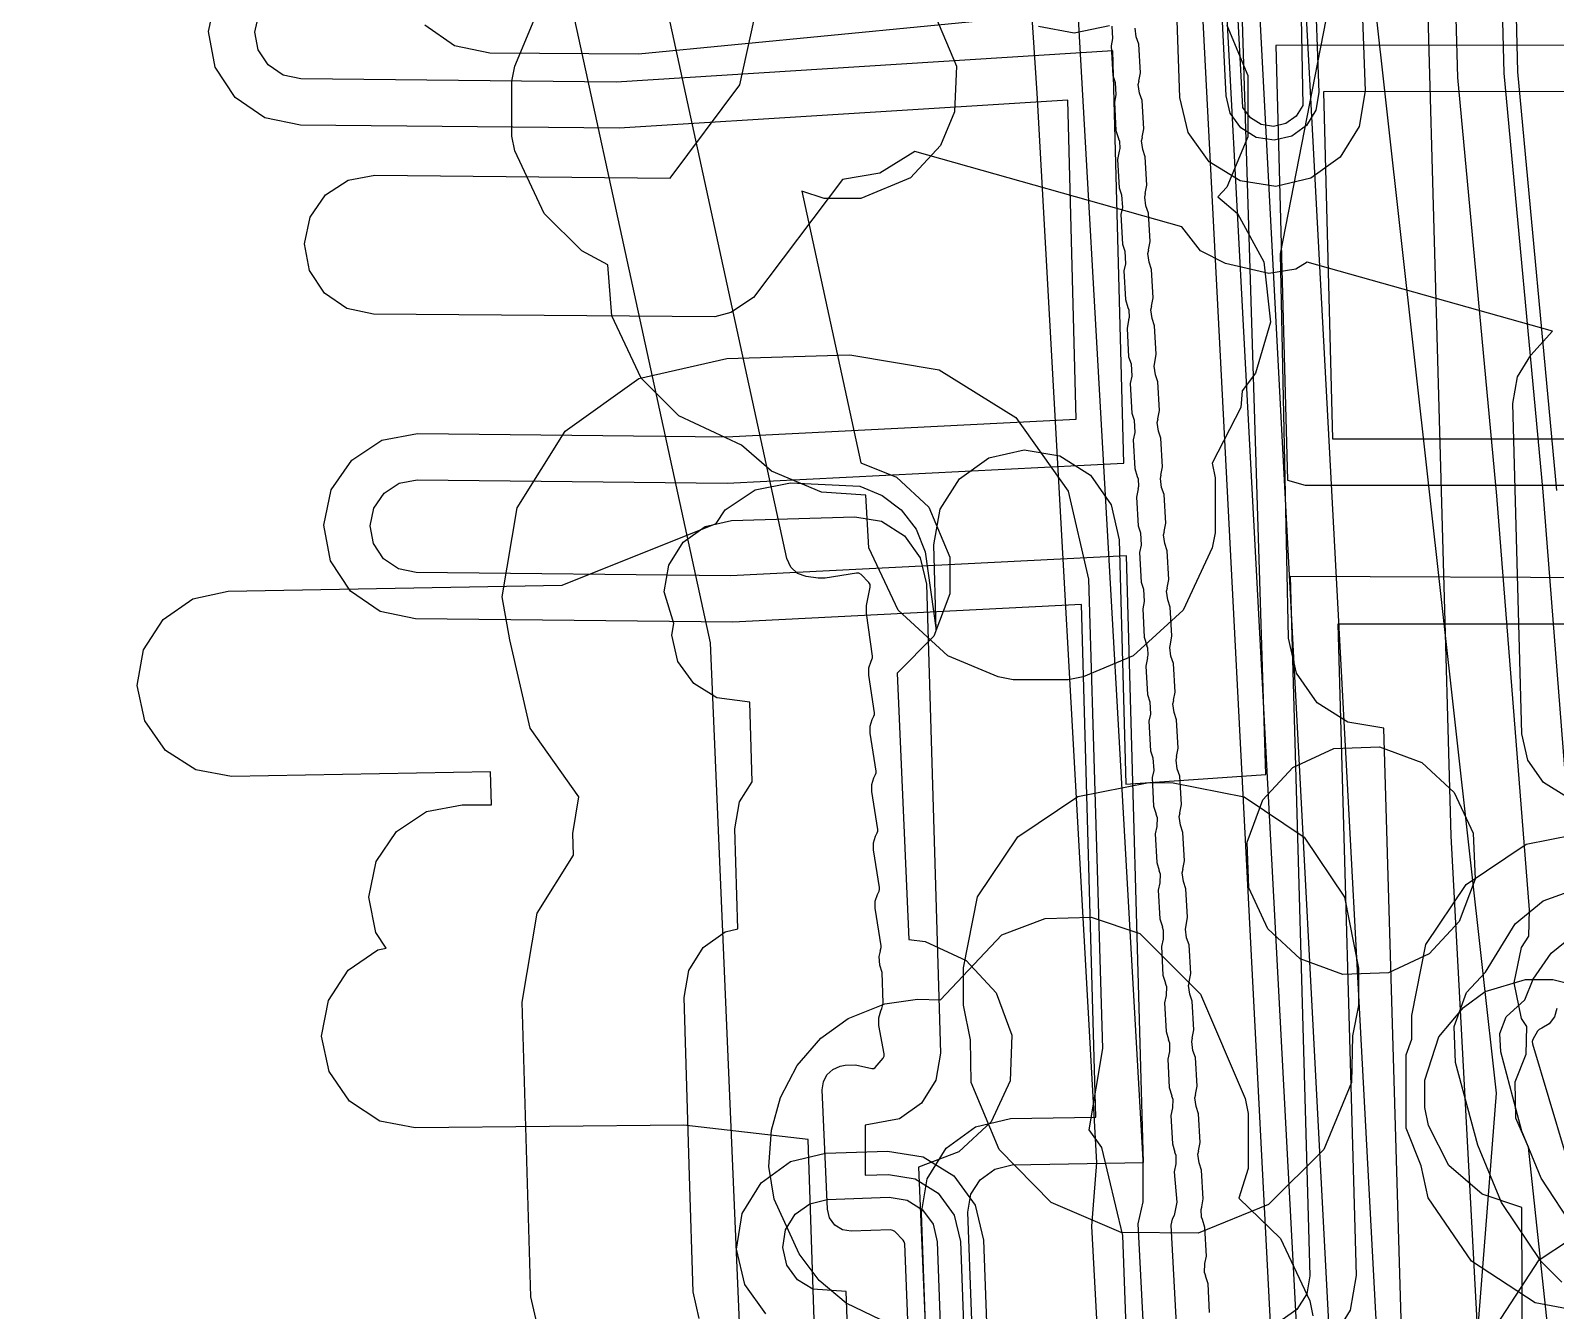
# Model space of a CAD drawing. Header units: metres. Extents: x 17722 to 17999, y 13535 to 15917.
# Drawn here: x 17738.56 to 17771.46, y 15805.23 to 15832.86 of the extents above; entities that cross this region are included whole.
import ezdxf

# ---------------------------------------------------------------- set-up
doc = ezdxf.new("R2010")
doc.units = ezdxf.units.M
doc.layers.add('AI_GREENING_EXCLUSIONS', color=1, linetype='Continuous')
doc.layers.add('AI_GREENING_LAWN', color=82, linetype='Continuous')

msp = doc.modelspace()

# ---------------------------------------------------------------- linework, layer by layer
at = {"layer": 'AI_GREENING_EXCLUSIONS'}
for points in [[(17754.717, 15784.733), (17753.228, 15819.642), (17738.571, 15886.985), (17738.557, 15887.765), (17738.842, 15888.491), (17739.384, 15889.053), (17740.1, 15889.364), (17750.784, 15890.946), (17750.784, 15893.803), (17750.936, 15894.568), (17751.37, 15895.217), (17752.018, 15895.651), (17752.784, 15895.803), (17753.549, 15895.651), (17754.198, 15895.217), (17754.632, 15894.568), (17754.784, 15893.803), (17754.784, 15891.537), (17773.078, 15894.237), (17813.196, 15898.851)], [(17768.068, 15782.865), (17770.187, 15809.927), (17766.656, 15841.636), (17751.834, 15844.07), (17750.992, 15844.083), (17750.659, 15844.232), (17749.27, 15844.365), (17748.522, 15844.59), (17747.918, 15845.083), (17747.548, 15845.771), (17747.47, 15846.547), (17747.694, 15847.294), (17748.188, 15847.899), (17748.875, 15848.269), (17749.651, 15848.347), (17751.038, 15848.214), (17751.391, 15848.298), (17752.162, 15848.173), (17752.652, 15847.99), (17764.512, 15846.042), (17741.813, 15883.459)], [(17768.068, 15782.865), (17770.187, 15809.927), (17766.656, 15841.636), (17751.834, 15844.07), (17750.992, 15844.083), (17750.659, 15844.232), (17749.27, 15844.365), (17748.522, 15844.59), (17747.918, 15845.083), (17747.548, 15845.771), (17747.47, 15846.547), (17747.694, 15847.294), (17748.188, 15847.899), (17748.875, 15848.269), (17749.651, 15848.347), (17751.038, 15848.214), (17751.391, 15848.298), (17752.162, 15848.173), (17752.652, 15847.99), (17764.512, 15846.042), (17741.813, 15883.459)], [(17791.58, 15835.734), (17776.757, 15845.814), (17776.857, 15842.1), (17776.725, 15841.331), (17776.309, 15840.671), (17775.672, 15840.22), (17774.911, 15840.047), (17774.141, 15840.179), (17773.481, 15840.595), (17773.031, 15841.232), (17772.858, 15841.993), (17772.688, 15848.365), (17772.373, 15848.455), (17771.797, 15848.914), (17768.162, 15848.788), (17768.276, 15847.212), (17768.593, 15836.884), (17768.973, 15836.352), (17769.149, 15835.591), (17769.03, 15834.526), (17768.683, 15833.969), (17769.201, 15815.476), (17769.775, 15804.721)], [(17764.762, 15839.156), (17767.448, 15788.15)], [(17765.76, 15839.209), (17768.437, 15789.03)], [(17763.44, 15788.056), (17762.457, 15807.107), (17762.563, 15807.576), (17762.563, 15808.48), (17760.847, 15838.838)], [(17762.459, 15788.499), (17761.458, 15807.056), (17761.564, 15808.425), (17760.278, 15831.506), (17759.838, 15838.168)], [(17769.168, 15769.732), (17767.756, 15817.802), (17766.982, 15817.933), (17766.322, 15818.349), (17765.871, 15818.986), (17765.698, 15819.747), (17765.525, 15828.038), (17767.203, 15836.639)], [(17765.954, 15834.29), (17766.01, 15831.243), (17765.866, 15831.011), (17765.645, 15830.851), (17765.379, 15830.788), (17765.11, 15830.832), (17764.877, 15830.976), (17764.717, 15831.197), (17764.558, 15834.175)], [(17766.261, 15834.105), (17766.353, 15831.524), (17766.291, 15831.139), (17766.086, 15830.807), (17765.77, 15830.578), (17765.39, 15830.489), (17765.005, 15830.551), (17764.673, 15830.756), (17764.445, 15831.072), (17764.355, 15831.452), (17764.223, 15834.083)], [(17755.752, 15796.388), (17755.334, 15808.925), (17752.65, 15809.235), (17746.858, 15809.177), (17746.091, 15809.321), (17745.438, 15809.748), (17744.998, 15810.393), (17744.838, 15811.156), (17744.983, 15811.923), (17745.41, 15812.576), (17746.054, 15813.016), (17746.233, 15813.054), (17746.009, 15813.391), (17745.86, 15814.157), (17746.015, 15814.922), (17746.452, 15815.569), (17747.102, 15816), (17747.868, 15816.149), (17748.5, 15816.147), (17748.481, 15816.86), (17742.895, 15816.761), (17742.127, 15816.899), (17741.471, 15817.321), (17741.026, 15817.962), (17740.86, 15818.725), (17740.998, 15819.493), (17741.42, 15820.149), (17742.061, 15820.594), (17742.824, 15820.76), (17750.025, 15820.888), (17753.348, 15822.218), (17753.544, 15822.511), (17754.193, 15822.945), (17754.958, 15823.097), (17756.451, 15823.028), (17756.935, 15822.826), (17757.344, 15822.511), (17757.664, 15822.094), (17757.863, 15821.609), (17758.1, 15819.919), (17758.051, 15821.757), (17758.183, 15822.526), (17758.599, 15823.186), (17759.236, 15823.637), (17759.997, 15823.809), (17760.766, 15823.678), (17761.426, 15823.261), (17761.877, 15822.624), (17762.05, 15821.863), (17762.19, 15816.594), (17765.208, 15816.804), (17764.687, 15833.759)], [(17757.907, 15803.909), (17757.779, 15807.34), (17757.904, 15808.072), (17758.313, 15808.737), (17758.945, 15809.194), (17759.704, 15809.375), (17761.544, 15809.408), (17761.231, 15820.469), (17753.71, 15820.091), (17746.866, 15820.159), (17746.102, 15820.319), (17745.458, 15820.759), (17745.031, 15821.413), (17744.887, 15822.18), (17745.047, 15822.943), (17745.487, 15823.588), (17746.14, 15824.015), (17746.907, 15824.159), (17753.57, 15824.089), (17761.118, 15824.469), (17760.937, 15831.358), (17751.255, 15830.749), (17744.379, 15830.815), (17743.615, 15830.975), (17742.971, 15831.415), (17742.544, 15832.069), (17742.4, 15832.836), (17742.56, 15833.599)], [(17771.901, 15813.905), (17771.194, 15822.903), (17770.35, 15831.94), (17770.309, 15833.631)], [(17771.493, 15822.929), (17770.649, 15831.968), (17770.607, 15833.754)], [(17758.939, 15803.07), (17758.779, 15807.358), (17758.848, 15807.742), (17759.046, 15808.056), (17759.362, 15808.285), (17759.741, 15808.375), (17762.572, 15808.426), (17762.202, 15821.52), (17753.66, 15821.09), (17746.876, 15821.159), (17746.494, 15821.239), (17746.172, 15821.459), (17745.959, 15821.786), (17745.887, 15822.169), (17745.967, 15822.551), (17746.187, 15822.873), (17746.514, 15823.087), (17746.897, 15823.159), (17753.59, 15823.089), (17762.145, 15823.519), (17761.909, 15832.421), (17751.192, 15831.747), (17744.389, 15831.815), (17744.007, 15831.895), (17743.685, 15832.115), (17743.472, 15832.442), (17743.4, 15832.825), (17743.48, 15833.207)], [(17771.697, 15816.32), (17771.201, 15816.632), (17770.863, 15817.11), (17770.734, 15817.68), (17770.544, 15824.808), (17770.643, 15825.385), (17770.93, 15825.853), (17771.395, 15826.368), (17766.101, 15827.861), (17765.856, 15827.708), (17765.279, 15827.612), (17764.342, 15827.831), (17763.803, 15828.101), (17763.398, 15828.623), (17757.638, 15830.247), (17756.885, 15829.777), (17756.078, 15829.64), (17754.157, 15827.094), (17753.667, 15826.774), (17753.324, 15826.681), (17745.956, 15826.74), (17745.383, 15826.86), (17744.9, 15827.19), (17744.58, 15827.68), (17744.471, 15828.255), (17744.592, 15828.828), (17744.922, 15829.311), (17745.412, 15829.632), (17745.987, 15829.74), (17752.361, 15829.673), (17753.863, 15831.687), (17754.164, 15833.062)], [(17759.99, 15833.151), (17751.676, 15832.349), (17748.471, 15832.371), (17747.708, 15832.531), (17747.063, 15832.972)], [(17764.368, 15832.972), (17764.822, 15831.889), (17764.822, 15830.561), (17764.368, 15829.478), (17764.175, 15829.266), (17764.599, 15828.909), (17765.17, 15827.868), (17765.309, 15826.563), (17764.988, 15825.463), (17764.702, 15825.083), (17764.673, 15824.721), (17764.056, 15823.524), (17764.12, 15823.207), (17764.12, 15822.019), (17764.055, 15821.697), (17763.424, 15820.35), (17762.35, 15819.362), (17761.267, 15818.909), (17760.944, 15818.844), (17759.757, 15818.844), (17759.435, 15818.909), (17758.351, 15819.362), (17757.278, 15820.35), (17756.647, 15821.697), (17756.582, 15822.831), (17755.627, 15822.897), (17754.543, 15823.35), (17753.897, 15823.91), (17752.544, 15824.542), (17751.734, 15825.353), (17751.103, 15826.699), (17751.015, 15827.799), (17751.015, 15827.799), (17750.451, 15828.102), (17749.641, 15828.912), (17749.01, 15830.259), (17748.945, 15830.582), (17748.945, 15831.769), (17749.01, 15832.091), (17749.463, 15833.175)], [(17758.086, 15833.163), (17758.535, 15832.087), (17758.496, 15831.101), (17758.194, 15830.379), (17757.546, 15829.68), (17756.47, 15829.231), (17755.679, 15829.231), (17755.2, 15829.389), (17756.476, 15823.527), (17757.243, 15823.216), (17757.942, 15822.569), (17758.39, 15821.493), (17758.39, 15820.701), (17758.049, 15819.784), (17757.26, 15818.989), (17757.505, 15813.237), (17757.863, 15813.198), (17758.745, 15812.789), (17759.392, 15812.09), (17759.733, 15811.173), (17759.694, 15810.187), (17759.285, 15809.305), (17758.586, 15808.658), (17757.715, 15808.326), (17758.682, 15785.653)], [(17761.84, 15832.96), (17761.076, 15832.799), (17760.309, 15832.943)], [(17767.297, 15833.116), (17767.353, 15831.559), (17767.228, 15830.789), (17766.818, 15830.125), (17766.185, 15829.669), (17765.426, 15829.489), (17764.655, 15829.614), (17763.991, 15830.024), (17763.535, 15830.657), (17763.355, 15831.416), (17763.296, 15833.073)], [(17771.286, 15804.922), (17770.878, 15808.757), (17770.606, 15809.384), (17770.592, 15810.165), (17770.829, 15810.767), (17770.843, 15811.36), (17770.725, 15811.536), (17770.572, 15812.302), (17770.725, 15813.067), (17770.887, 15813.31), (17770.9, 15813.878), (17770.198, 15822.818), (17769.355, 15831.844), (17769.32, 15833.123)], [(17773.97, 15832.541), (17765.427, 15832.536), (17765.678, 15823.151), (17766.061, 15823.043), (17772.645, 15823.043)], [(17773.97, 15831.541), (17766.454, 15831.539), (17766.652, 15824.043), (17772.645, 15824.043)], [(17749.792, 15803.628), (17749.354, 15805.529), (17749.354, 15805.529), (17749.165, 15811.887), (17749.488, 15813.811), (17750.271, 15815.061), (17750.257, 15815.527), (17750.391, 15816.323), (17749.335, 15817.805), (17748.897, 15819.707), (17748.732, 15820.637), (17749.055, 15822.56), (17750.09, 15824.214), (17751.68, 15825.346), (17753.581, 15825.783), (17756.238, 15825.862), (17758.162, 15825.539), (17759.816, 15824.504), (17760.947, 15822.915), (17761.385, 15821.014), (17761.687, 15810.888), (17761.391, 15809.131), (17761.667, 15808.748), (17762.117, 15806.85), (17762.89, 15785.606)], [(17752.984, 15805.063), (17752.853, 15805.634), (17752.778, 15808.143), (17752.663, 15811.991), (17752.76, 15812.568), (17753.071, 15813.065), (17753.548, 15813.404), (17753.82, 15813.467), (17753.755, 15815.631), (17753.852, 15816.208), (17754.125, 15816.644), (17754.074, 15818.36), (17753.363, 15818.453), (17752.866, 15818.764), (17752.527, 15819.241), (17752.396, 15819.811), (17752.438, 15820.063), (17752.23, 15820.741), (17752.327, 15821.318), (17752.638, 15821.814), (17753.115, 15822.154), (17753.685, 15822.285), (17756.342, 15822.364), (17756.92, 15822.267), (17757.416, 15821.956), (17757.755, 15821.48), (17757.886, 15820.909), (17758.188, 15810.784), (17758.091, 15810.207), (17757.781, 15809.711), (17757.304, 15809.371), (17756.566, 15809.235), (17756.563, 15808.152), (17757.066, 15808.167), (17757.644, 15808.074), (17758.142, 15807.766), (17758.485, 15807.292), (17758.62, 15806.722), (17759.392, 15785.479)], [(17772.645, 15821.043), (17765.736, 15821.074), (17766.163, 15805.98), (17766.098, 15805.595), (17765.883, 15805.257), (17765.563, 15805.035)], [(17772.645, 15820.043), (17766.765, 15820.043), (17767.163, 15805.987), (17767.032, 15805.239), (17766.776, 15804.831)], [(17772.597, 15805.101), (17771.021, 15805.4), (17769.646, 15806.295), (17768.711, 15807.668), (17768.561, 15808.356), (17768.238, 15809.168), (17768.238, 15810.752), (17768.362, 15811.088), (17768.362, 15811.601), (17768.666, 15813.132), (17769.534, 15814.429), (17770.831, 15815.297), (17772.362, 15815.601)], [(17771.601, 15805.842), (17771.15, 15806.294), (17770.293, 15807.567), (17769.783, 15808.799), (17769.306, 15810.583), (17769.274, 15811.363), (17769.544, 15812.096), (17769.949, 15812.535), (17770.592, 15813.577), (17771.195, 15814.074), (17772.275, 15814.466)], [(17756.905, 15805.031), (17756.159, 15805.39), (17755.57, 15805.883), (17755.139, 15806.457), (17754.606, 15807.633), (17754.49, 15808.342), (17754.542, 15809.126), (17754.74, 15809.83), (17755.097, 15810.521), (17755.613, 15811.113), (17756.2, 15811.535), (17756.988, 15811.852), (17757.693, 15811.954), (17758.193, 15811.937), (17759.518, 15813.343), (17760.449, 15813.693), (17761.443, 15813.72), (17762.493, 15813.368), (17763.803, 15812.063), (17764.764, 15809.81), (17764.829, 15809.487), (17764.829, 15808.3), (17764.63, 15807.658), (17765.528, 15806.788), (17766.159, 15805.441), (17766.224, 15805.119)], [(17771.878, 15806.979), (17771.149, 15808.091), (17770.736, 15809.102), (17770.278, 15810.818), (17770.262, 15811.208), (17770.397, 15811.574), (17770.802, 15811.938), (17770.98, 15812.386), (17771.366, 15812.944), (17771.668, 15813.192)], [(17770.761, 15800.158), (17770.735, 15807.455), (17769.882, 15807.744), (17769.159, 15808.364), (17768.718, 15809.223), (17768.64, 15809.613), (17768.64, 15810.206), (17768.945, 15811.137), (17769.473, 15811.772), (17769.946, 15812.116), (17770.813, 15812.38), (17771.407, 15812.38), (17772.092, 15812.203)], [(17754.423, 15805.163), (17753.967, 15805.796), (17753.787, 15806.555), (17753.911, 15807.326), (17754.321, 15807.99), (17754.953, 15808.447), (17755.713, 15808.627), (17757.048, 15808.675), (17757.048, 15808.675), (17757.818, 15808.551), (17758.482, 15808.141), (17758.939, 15807.509), (17759.119, 15806.749), (17759.822, 15787.408)], [(17756.865, 15786.184), (17756.157, 15805.641), (17755.436, 15805.691), (17755.104, 15805.896), (17754.876, 15806.212), (17754.876, 15806.212), (17754.786, 15806.592), (17754.848, 15806.977), (17755.053, 15807.309), (17755.369, 15807.537), (17755.749, 15807.627), (17757.084, 15807.676), (17757.469, 15807.614), (17757.801, 15807.409), (17758.03, 15807.093), (17758.12, 15806.713), (17758.857, 15786.428)], [(17768.768, 15802.734), (17771.108, 15806.33), (17771.76, 15806.759)]]:
    msp.add_lwpolyline(points, dxfattribs=at)
for points in [[(17769.278, 15816.414), (17769.687, 15815.532), (17769.726, 15814.546), (17769.385, 15813.629), (17768.738, 15812.93), (17767.856, 15812.521), (17766.87, 15812.482), (17765.953, 15812.823), (17765.254, 15813.47), (17764.845, 15814.352), (17764.806, 15815.338), (17765.147, 15816.255), (17765.794, 15816.954), (17766.676, 15817.363), (17767.662, 15817.402), (17768.579, 15817.061), (17769.278, 15816.414)], [(17761.157, 15816.324), (17762.688, 15816.628), (17763.21, 15816.623), (17764.741, 15816.319), (17766.038, 15815.451), (17766.906, 15814.154), (17767.21, 15812.623), (17767.21, 15811.817), (17767.079, 15811.158), (17767.063, 15810.156), (17766.459, 15808.711), (17765.272, 15807.524), (17763.75, 15806.904), (17762.089, 15806.92), (17760.58, 15807.567), (17759.457, 15808.711), (17758.853, 15810.156), (17758.837, 15811.076), (17758.688, 15811.826), (17758.688, 15812.628), (17758.992, 15814.159), (17759.86, 15815.456), (17761.157, 15816.324)]]:
    msp.add_lwpolyline(points, close=True, dxfattribs=at)
at = {"layer": 'AI_GREENING_LAWN'}
for points in [[(17758.226, 15786.16), (17757.419, 15806.671), (17757.41, 15806.713), (17757.386, 15806.75), (17757.204, 15806.936), (17757.164, 15806.963), (17757.116, 15806.971), (17756.267, 15806.944), (17756.076, 15806.975), (17755.911, 15807.077), (17755.797, 15807.234), (17755.751, 15807.422), (17755.641, 15809.997), (17755.664, 15810.167), (17755.741, 15810.319), (17755.866, 15810.436), (17756.023, 15810.504), (17756.132, 15810.531), (17756.355, 15810.533), (17756.712, 15810.456), (17756.753, 15810.455), (17756.785, 15810.481), (17756.952, 15810.676), (17756.976, 15810.722), (17756.978, 15810.774), (17756.862, 15811.387), (17756.858, 15811.548), (17756.906, 15811.703), (17756.929, 15811.75), (17756.955, 15811.868), (17756.934, 15812.529), (17756.886, 15812.686), (17756.865, 15812.873), (17756.897, 15812.99), (17756.891, 15812.992), (17756.914, 15813.064), (17756.914, 15813.102), (17756.784, 15813.914), (17756.784, 15814.067), (17756.829, 15814.212), (17756.865, 15814.287), (17756.876, 15814.322), (17756.876, 15814.359), (17756.749, 15815.175), (17756.748, 15815.326), (17756.792, 15815.47), (17756.828, 15815.544), (17756.839, 15815.579), (17756.839, 15815.615), (17756.713, 15816.435), (17756.712, 15816.585), (17756.756, 15816.727), (17756.791, 15816.802), (17756.802, 15816.836), (17756.802, 15816.872), (17756.677, 15817.696), (17756.676, 15817.844), (17756.719, 15817.985), (17756.754, 15818.059), (17756.764, 15818.093), (17756.764, 15818.129), (17756.643, 15818.944), (17756.644, 15819.101), (17756.695, 15819.251), (17756.713, 15819.286), (17756.726, 15819.321), (17756.726, 15819.359), (17756.595, 15820.283), (17756.598, 15820.446), (17756.674, 15820.844), (17756.671, 15820.899), (17756.643, 15820.946), (17756.479, 15821.117), (17756.432, 15821.146), (17756.377, 15821.15), (17755.704, 15821.038), (17755.551, 15821.036), (17755.296, 15821.073), (17755.107, 15821.141), (17754.96, 15821.278), (17754.878, 15821.462), (17751.033, 15839.13)], [(17766.754, 15788.282), (17764.063, 15839.105)], [(17763.564, 15838.635), (17766.098, 15789.654)], [(17761.891, 15832.953), (17761.906, 15832.686), (17761.872, 15832.529), (17761.91, 15831.89), (17761.962, 15831.738), (17761.977, 15831.47), (17761.943, 15831.314), (17761.978, 15830.698), (17762.033, 15830.525), (17762.03, 15830.524), (17762.051, 15830.473), (17762.06, 15830.309), (17762.045, 15830.256), (17762.048, 15830.256), (17762.013, 15830.076), (17762.049, 15829.461), (17762.1, 15829.309), (17762.115, 15829.042), (17762.081, 15828.885), (17762.116, 15828.246), (17762.168, 15828.094), (17762.183, 15827.826), (17762.148, 15827.67), (17762.181, 15827.054), (17762.235, 15826.88), (17762.233, 15826.879), (17762.254, 15826.828), (17762.263, 15826.664), (17762.248, 15826.611), (17762.25, 15826.61), (17762.216, 15826.431), (17762.251, 15825.816), (17762.303, 15825.664), (17762.318, 15825.396), (17762.283, 15825.239), (17762.319, 15824.601), (17762.37, 15824.449), (17762.385, 15824.181), (17762.351, 15824.024), (17762.384, 15823.409), (17762.438, 15823.235), (17762.436, 15823.234), (17762.456, 15823.182), (17762.466, 15823.019), (17762.451, 15822.966), (17762.453, 15822.965), (17762.419, 15822.786), (17762.454, 15822.17), (17762.505, 15822.019), (17762.52, 15821.751), (17762.486, 15821.594), (17762.522, 15820.956), (17762.573, 15820.803), (17762.588, 15820.536), (17762.554, 15820.379), (17762.587, 15819.764), (17762.641, 15819.589), (17762.638, 15819.588), (17762.659, 15819.537), (17762.668, 15819.374), (17762.653, 15819.32), (17762.656, 15819.32), (17762.621, 15819.14), (17762.657, 15818.525), (17762.708, 15818.373), (17762.723, 15818.106), (17762.689, 15817.949), (17762.724, 15817.31), (17762.776, 15817.158), (17762.791, 15816.89), (17762.756, 15816.734), (17762.789, 15816.118), (17762.843, 15815.944), (17762.837, 15815.942), (17762.864, 15815.87), (17762.859, 15815.68), (17762.824, 15815.519), (17762.857, 15814.903), (17762.911, 15814.729), (17762.905, 15814.727), (17762.932, 15814.655), (17762.927, 15814.465), (17762.891, 15814.304), (17762.924, 15813.688), (17762.979, 15813.514), (17762.972, 15813.512), (17762.999, 15813.44), (17762.994, 15813.25), (17762.959, 15813.089), (17762.992, 15812.473), (17763.046, 15812.299), (17763.04, 15812.297), (17763.067, 15812.225), (17763.062, 15812.035), (17763.026, 15811.873), (17763.06, 15811.258), (17763.114, 15811.084), (17763.107, 15811.082), (17763.134, 15811.01), (17763.13, 15810.82), (17763.094, 15810.658), (17763.127, 15810.043), (17763.181, 15809.868), (17763.175, 15809.867), (17763.202, 15809.795), (17763.197, 15809.605), (17763.162, 15809.443), (17763.195, 15808.828), (17763.249, 15808.653), (17763.243, 15808.652), (17763.269, 15808.583), (17763.267, 15808.398), (17763.232, 15808.224), (17763.292, 15807.568), (17763.233, 15807.284), (17763.189, 15807.204), (17763.16, 15807.074), (17764.159, 15788.534)], [(17763.999, 15805.193), (17763.965, 15805.808), (17763.911, 15805.983), (17763.917, 15805.984), (17763.89, 15806.056), (17763.894, 15806.246), (17763.93, 15806.408), (17763.896, 15807.023), (17763.842, 15807.197), (17763.844, 15807.198), (17763.823, 15807.249), (17763.814, 15807.413), (17763.829, 15807.466), (17763.827, 15807.467), (17763.861, 15807.646), (17763.826, 15808.261), (17763.772, 15808.418), (17763.747, 15808.606), (17763.765, 15808.681), (17763.759, 15808.682), (17763.793, 15808.861), (17763.758, 15809.476), (17763.705, 15809.633), (17763.679, 15809.821), (17763.698, 15809.896), (17763.691, 15809.897), (17763.726, 15810.076), (17763.691, 15810.692), (17763.637, 15810.848), (17763.612, 15811.036), (17763.63, 15811.111), (17763.624, 15811.112), (17763.658, 15811.291), (17763.623, 15811.907), (17763.57, 15812.063), (17763.544, 15812.251), (17763.563, 15812.326), (17763.556, 15812.327), (17763.591, 15812.506), (17763.555, 15813.122), (17763.502, 15813.278), (17763.476, 15813.466), (17763.495, 15813.541), (17763.489, 15813.542), (17763.523, 15813.722), (17763.488, 15814.337), (17763.435, 15814.493), (17763.409, 15814.682), (17763.428, 15814.756), (17763.421, 15814.757), (17763.456, 15814.937), (17763.42, 15815.552), (17763.367, 15815.708), (17763.341, 15815.897), (17763.36, 15815.971), (17763.354, 15815.972), (17763.388, 15816.152), (17763.353, 15816.767), (17763.3, 15816.923), (17763.274, 15817.112), (17763.292, 15817.186), (17763.286, 15817.187), (17763.321, 15817.367), (17763.285, 15817.982), (17763.232, 15818.139), (17763.206, 15818.327), (17763.225, 15818.401), (17763.218, 15818.403), (17763.253, 15818.582), (17763.218, 15819.197), (17763.164, 15819.354), (17763.139, 15819.542), (17763.157, 15819.616), (17763.151, 15819.618), (17763.185, 15819.797), (17763.15, 15820.412), (17763.097, 15820.569), (17763.071, 15820.757), (17763.09, 15820.831), (17763.083, 15820.833), (17763.118, 15821.012), (17763.082, 15821.627), (17763.029, 15821.784), (17763.003, 15821.972), (17763.022, 15822.047), (17763.016, 15822.048), (17763.05, 15822.227), (17763.015, 15822.842), (17762.962, 15822.999), (17762.936, 15823.187), (17762.955, 15823.262), (17762.948, 15823.263), (17762.983, 15823.442), (17762.947, 15824.058), (17762.894, 15824.214), (17762.868, 15824.402), (17762.887, 15824.477), (17762.881, 15824.478), (17762.915, 15824.657), (17762.88, 15825.273), (17762.827, 15825.429), (17762.801, 15825.617), (17762.819, 15825.692), (17762.813, 15825.693), (17762.848, 15825.872), (17762.812, 15826.488), (17762.759, 15826.644), (17762.733, 15826.832), (17762.752, 15826.907), (17762.746, 15826.908), (17762.78, 15827.088), (17762.745, 15827.703), (17762.691, 15827.859), (17762.666, 15828.048), (17762.684, 15828.122), (17762.678, 15828.123), (17762.712, 15828.303), (17762.677, 15828.918), (17762.624, 15829.074), (17762.598, 15829.263), (17762.617, 15829.337), (17762.61, 15829.338), (17762.645, 15829.518), (17762.61, 15830.133), (17762.556, 15830.29), (17762.53, 15830.478), (17762.549, 15830.553), (17762.543, 15830.554), (17762.577, 15830.734), (17762.54, 15831.349), (17762.486, 15831.505), (17762.46, 15831.693), (17762.478, 15831.768), (17762.472, 15831.769), (17762.506, 15831.949), (17762.469, 15832.564), (17762.415, 15832.72), (17762.389, 15832.908)], [(17771.487, 15811.752), (17771.438, 15811.572), (17771.327, 15811.422), (17771.169, 15811.323), (17771.106, 15811.299), (17771.07, 15811.259), (17770.974, 15811.084), (17770.96, 15811.039), (17770.964, 15810.992), (17771.673, 15808.63)]]:
    msp.add_lwpolyline(points, dxfattribs=at)

doc.saveas('drawing.dxf')
